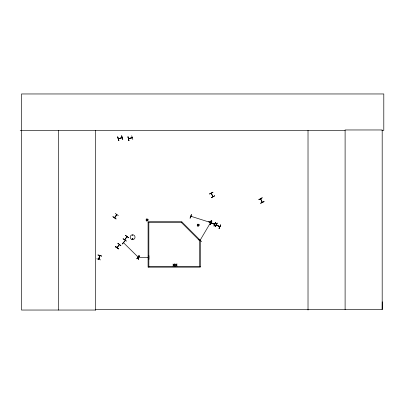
<?xml version="1.0" encoding="UTF-8"?>
<svg xmlns="http://www.w3.org/2000/svg" width="404" height="404" viewBox="0 0 404 404"><rect width="100%" height="100%" fill="white"/><g stroke="black" fill="none" stroke-linecap="round" stroke-linejoin="round"><path stroke-width="0.61" d="M381.911 130.386L383.8 130.386L383.8 93.96L21.503 93.96L21.503 310.04L95.728 310.04L95.677 309.615L382.189 309.615L382.245 301.803M200.243 240.087L200.222 240.476M138.077 257.338L137.84 257.06L138.112 257.333M138.203 257.186L123.498 242.718M98.773 259.282L98.712 258.893M99.854 255.712L98.707 259.358L99.899 255.661M132.371 238.91C132.901 239.936 132.866 238.032 132.401 239.042M132.961 239.067C132.083 237.643 132.477 240.42 132.946 238.794M114.478 217.66L116.806 214.64M117.008 247.632L119.352 244.673M126.922 236.623L124.695 239.683M146.935 220.614L147.733 220.059L147.172 219.261L146.379 219.821L146.935 220.614L147.036 220.049M147.076 219.832L147.172 219.261M198.036 225.806L198.223 225.043L198.389 225.775L198.036 225.806L197.48 225.008L197.92 224.483L198.798 224.892L198.389 225.775M198.172 225.018L198.273 224.452M128.523 138.628L128.957 138.673M97.945 255.065L101.651 256.156M99.727 255.616L99.758 256.02M98.596 259.267L99.697 255.661M99.086 258.479L99.642 256.686M100.495 259.893L96.788 258.807M190.102 218.14L191.435 214.509L190.087 218.135M190.9 216.271L210.59 222.538M211.646 220.973L210.226 224.563L211.141 220.761L210.408 224.634M210.045 224.462L211.191 220.776M200.041 240.405L210.519 222.685M210.292 222.604L210.176 222.851M210.211 224.553L211.827 221.044M210.358 224.614L211.782 221.023M210.383 224.624L211.807 221.033M211.403 223.069L211.161 222.761L214.736 224.2M214.287 224.19L214.645 224.311M214.049 226.073L215.468 222.488M215.605 222.538L213.999 226.058L215.62 222.543M132.805 235.274L132.517 234.987L132.719 235.335M116.817 214.696L114.6 217.756M262.337 202.237L260.696 198.874M118.741 138.648L118.397 138.567M121.67 137.673L122.069 137.734L118.367 138.799M122.033 137.724L118.458 138.774M131.861 137.673L132.234 137.567M215.468 226.629L217.19 223.175M218.958 228.401L220.705 224.957M198.409 239.537L201.737 241.496M200.182 240.486L200.339 240.188M210.171 222.892L210.363 222.553M212.206 223.356L208.757 221.609L212.201 223.372M116.089 218.877L112.968 216.605M115.231 213.408L118.352 215.68M114.66 217.817L116.907 214.645M118.645 248.808L115.499 246.571M126.28 240.971L123.164 238.693M125.523 235.37L128.578 237.739M117.12 247.738L119.367 244.572M127.068 236.719L124.816 239.814M128.548 237.779L125.513 235.386M146.612 220.463L146.985 220.023M147.127 219.857L147.495 219.412M197.713 225.654L198.081 225.21M198.223 225.043L198.596 224.604M136.845 258.696L139.557 255.949M216.398 224.861L216.716 224.998M214.65 224.341L211.13 222.917M128.593 138.587L132.153 137.572M212.974 192.289L209.545 194.066M209.454 193.89L212.908 192.163M212.888 196.672L211.353 193.173M260.59 203.212L264.044 201.485M260.656 203.343L264.115 201.631M216.433 224.877L219.806 226.588L219.539 226.432M146.41 220.175L146.95 219.978M147.702 219.705L147.157 219.902L147.733 220.059M197.511 225.361L198.051 225.164M198.258 225.089L198.798 224.892M118.852 140.557L117.615 136.89L118.877 140.547M131.724 135.774L132.805 139.481M122.801 139.431L121.725 135.724M128.543 138.759L132.28 137.693M128.558 138.799L132.29 137.734M198.137 225.235L198.682 225.568M121.963 137.572L118.453 138.754M148.803 255.621L148.813 259.484L148.829 255.621M138.668 257.484L148.616 257.489M138.476 259.484L138.466 255.621L138.451 259.484M20.2 130.537L21.503 130.532M21.503 130.386L345.107 130.386M148.091 222.463L181.371 222.463L199.571 240.668L199.571 266.408M148.839 266.408L200.323 266.408M197.48 225.008L198.046 225.109M198.263 225.149L198.829 225.245M146.379 219.821L146.945 219.917M219.69 226.725L216.337 225.003M98.005 254.879L101.692 256.02M190.92 216.302L191.294 216.418L190.845 216.418M210.211 222.584L210.509 222.654M211.065 222.937L214.681 224.366M216.286 225.048L219.751 226.806M112.857 216.761L116.009 218.993M123.048 238.85L126.2 241.087M115.483 246.591L118.63 248.829L115.468 246.617M115.382 246.733L118.534 248.97M197.627 224.685L198.071 225.058L197.92 224.483M146.531 219.498L146.97 219.867M147.137 220.008L147.581 220.382M212.868 196.627L211.166 193.238M260.499 198.869L262.201 202.359M146.819 219.296L147.016 219.837M147.091 220.044L147.288 220.584M127.982 136.84L129.043 140.557M121.584 135.759L122.644 139.476M117.771 136.85L118.827 140.562M382.189 309.615L382.189 129.967L345.107 129.967L345.107 309.615M308.02 130.386L308.02 310.04M148.839 222.463L148.839 267.155M95.672 130.386L95.672 310.04M58.59 130.386L58.59 310.04M217.049 223.099L215.494 226.639L217.049 223.099M220.685 224.947L219.13 228.487L220.685 224.947M174.281 264.034L173.786 264.832L172.988 264.034L173.614 265.054L172.968 266.074L173.765 265.256L174.573 266.074L173.937 265.039L174.573 264.034L174.281 264.034M176.785 264.034L176.29 264.832L175.493 264.034L176.119 265.054L175.472 266.074L176.27 265.256L177.078 266.074L176.442 265.039L177.078 264.034L176.785 264.034M117.857 243.248L120.882 245.662L117.857 243.248M124.76 241.158L122.185 244.041L124.745 241.143M139.516 255.914L136.956 258.812L139.516 255.914M146.233 219.049C145.127 224.023 151.293 218.327 146.233 219.049M181.901 221.932L181.371 222.463L181.371 221.715L148.091 221.715L148.091 267.155L200.323 267.155L200.323 240.668L199.571 240.668L200.101 240.133L181.901 221.932M197.329 224.24C196.228 229.214 202.389 223.518 197.329 224.24M214.731 195.799L211.368 197.708L214.726 195.788M262.196 197.793L258.838 199.712L262.196 197.793M128.012 136.835L128.861 140.607L128.012 136.835M131.416 239.264A2.414 2.414 0 0 0 135.037 237.173A2.414 2.414 0 0 0 131.416 235.088A2.414 2.414 0 0 0 131.416 239.264"/></g></svg>
